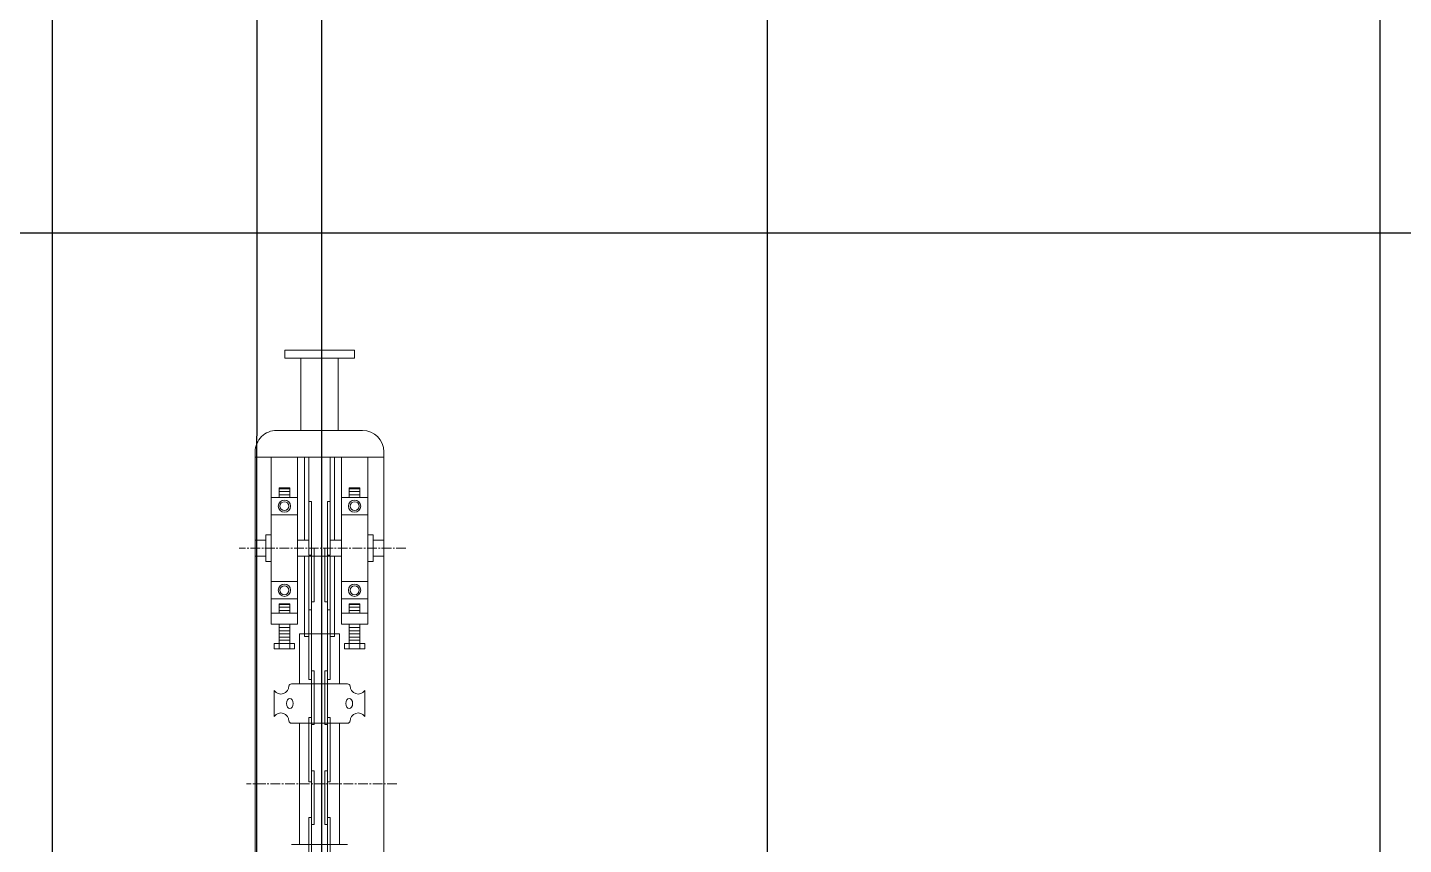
# Model space of a CAD drawing. Header units: millimetres. Extents: x -93009755325 to 1190721, y -74648 to 62868853516.
# Drawn here: x 229222 to 231918, y -24043 to -22442 of the extents above; entities that cross this region are included whole.
import ezdxf

# ---------------------------------------------------------------- set-up
doc = ezdxf.new("R2010")
doc.units = ezdxf.units.MM
doc.linetypes.add('CENTER2', pattern=[28.575, 19.05, -3.175, 3.175, -3.175])

# ---------------------------------------------------------------- blocks, each defined once
blk = doc.blocks.new('asfadfadf')
at = {"color": 1, "linetype": 'CENTER2', "lineweight": 13}
for p, q in [((-286734.9, -31389.5), (-286734.9, -31716.2)), ((-286734.9, -31389.5), (-286734.9, -31716.2)), ((-286734.9, -31389.5), (-286734.9, -31716.2)), ((-286734.9, -31389.5), (-286734.9, -31716.2)), ((-286273.2, -31407.1), (-286273.2, -31701.9)), ((-286273.2, -31407.1), (-286273.2, -31701.9)), ((-286273.2, -31407.1), (-286273.2, -31701.9)), ((-286273.2, -31407.1), (-286273.2, -31701.9))]:
    blk.add_line(p, q, dxfattribs=at)
at = {"lineweight": 13}
for p, q in [((-285622.6, -31432.9), (-286923.8, -31432.9)), ((-285622.6, -31432.9), (-286923.8, -31432.9)), ((-285622.6, -31432.9), (-286923.8, -31432.9)), ((-285622.6, -31432.9), (-286923.8, -31432.9)), ((-286913.3, -31432.9), (-286913.3, -31684.8)), ((-286913.3, -31432.9), (-286913.3, -31684.8)), ((-286913.3, -31432.9), (-286913.3, -31684.8)), ((-286913.3, -31432.9), (-286913.3, -31684.8)), ((-286913.3, -31432.9), (-286913.3, -31684.8)), ((-286913.3, -31432.9), (-286913.3, -31684.8)), ((-286913.3, -31432.9), (-286913.3, -31684.8)), ((-286913.3, -31432.9), (-286913.3, -31684.8)), ((-286750.6, -31432.9), (-286750.6, -31453.9)), ((-286750.6, -31432.9), (-286719.2, -31432.9)), ((-286750.6, -31432.9), (-286750.6, -31453.9)), ((-286750.6, -31432.9), (-286719.2, -31432.9)), ((-286750.6, -31432.9), (-286750.6, -31453.9)), ((-286750.6, -31432.9), (-286719.2, -31432.9)), ((-286750.6, -31432.9), (-286750.6, -31453.9)), ((-286750.6, -31432.9), (-286719.2, -31432.9)), ((-286719.2, -31432.9), (-286719.2, -31453.9)), ((-286719.2, -31432.9), (-286719.2, -31453.9)), ((-286719.2, -31432.9), (-286719.2, -31453.9)), ((-286719.2, -31432.9), (-286719.2, -31453.9)), ((-286965.7, -31474.9), (-286965.7, -31642.8)), ((-286965.7, -31474.9), (-286965.7, -31642.8)), ((-286965.7, -31474.9), (-286965.7, -31642.8)), ((-286965.7, -31474.9), (-286965.7, -31642.8)), ((-286913.3, -31464.4), (-286585.9, -31464.4)), ((-286913.3, -31464.4), (-286585.9, -31464.4)), ((-286913.3, -31464.4), (-286585.9, -31464.4)), ((-286913.3, -31464.4), (-286585.9, -31464.4)), ((-286834.2, -31479.6), (-286853, -31479.6)), ((-286853, -31500.6), (-286853, -31479.6)), ((-286834.2, -31479.6), (-286853, -31479.6)), ((-286853, -31500.6), (-286853, -31479.6)), ((-286834.2, -31479.6), (-286853, -31479.6)), ((-286853, -31500.6), (-286853, -31479.6)), ((-286834.2, -31479.6), (-286853, -31479.6)), ((-286853, -31500.6), (-286853, -31479.6)), ((-286851.5, -31500.6), (-286851.5, -31479.6)), ((-286851.5, -31500.6), (-286851.5, -31479.6)), ((-286851.5, -31500.6), (-286851.5, -31479.6)), ((-286851.5, -31500.6), (-286851.5, -31479.6)), ((-286846, -31500.6), (-286846, -31479.6)), ((-286846, -31500.6), (-286846, -31479.6)), ((-286846, -31500.6), (-286846, -31479.6)), ((-286846, -31500.6), (-286846, -31479.6)), ((-286839.4, -31500.6), (-286839.4, -31479.6)), ((-286839.4, -31500.6), (-286839.4, -31479.6)), ((-286839.4, -31500.6), (-286839.4, -31479.6)), ((-286839.4, -31500.6), (-286839.4, -31479.6)), ((-286834.2, -31515.8), (-286834.2, -31464.4)), ((-286834.2, -31515.8), (-286834.2, -31464.4)), ((-286834.2, -31515.8), (-286834.2, -31464.4)), ((-286834.2, -31515.8), (-286834.2, -31464.4)), ((-286800.4, -31515.8), (-286800.4, -31464.4)), ((-286800.4, -31515.8), (-286800.4, -31464.4)), ((-286800.4, -31515.8), (-286800.4, -31464.4)), ((-286800.4, -31515.8), (-286800.4, -31464.4)), ((-286761.1, -31453.9), (-286761.1, -31464.4)), ((-286761.1, -31453.9), (-286708.7, -31453.9)), ((-286761.1, -31453.9), (-286761.1, -31464.4)), ((-286761.1, -31453.9), (-286708.7, -31453.9)), ((-286761.1, -31453.9), (-286761.1, -31464.4)), ((-286761.1, -31453.9), (-286708.7, -31453.9)), ((-286761.1, -31453.9), (-286761.1, -31464.4)), ((-286761.1, -31453.9), (-286708.7, -31453.9)), ((-286708.7, -31453.9), (-286708.7, -31464.4)), ((-286708.7, -31453.9), (-286708.7, -31464.4)), ((-286708.7, -31453.9), (-286708.7, -31464.4)), ((-286708.7, -31453.9), (-286708.7, -31464.4)), ((-286669.4, -31515.8), (-286669.4, -31464.4)), ((-286669.4, -31515.8), (-286669.4, -31464.4)), ((-286669.4, -31515.8), (-286669.4, -31464.4)), ((-286669.4, -31515.8), (-286669.4, -31464.4)), ((-286635.6, -31515.8), (-286635.6, -31464.4)), ((-286635.6, -31515.8), (-286635.6, -31464.4)), ((-286635.6, -31515.8), (-286635.6, -31464.4)), ((-286635.6, -31515.8), (-286635.6, -31464.4)), ((-286607.5, -31479.6), (-286626.2, -31479.6)), ((-286626.2, -31500.6), (-286626.2, -31479.6)), ((-286607.5, -31479.6), (-286626.2, -31479.6)), ((-286626.2, -31500.6), (-286626.2, -31479.6)), ((-286607.5, -31479.6), (-286626.2, -31479.6)), ((-286626.2, -31500.6), (-286626.2, -31479.6)), ((-286607.5, -31479.6), (-286626.2, -31479.6)), ((-286626.2, -31500.6), (-286626.2, -31479.6)), ((-286624.8, -31500.6), (-286624.8, -31479.6)), ((-286624.8, -31500.6), (-286624.8, -31479.6)), ((-286624.8, -31500.6), (-286624.8, -31479.6)), ((-286624.8, -31500.6), (-286624.8, -31479.6)), ((-286619.3, -31500.6), (-286619.3, -31479.6)), ((-286619.3, -31500.6), (-286619.3, -31479.6)), ((-286619.3, -31500.6), (-286619.3, -31479.6)), ((-286619.3, -31500.6), (-286619.3, -31479.6)), ((-286612.7, -31500.6), (-286612.7, -31479.6)), ((-286612.7, -31500.6), (-286612.7, -31479.6)), ((-286612.7, -31500.6), (-286612.7, -31479.6)), ((-286612.7, -31500.6), (-286612.7, -31479.6)), ((-286607.5, -31515.8), (-286607.5, -31464.4)), ((-286607.5, -31515.8), (-286607.5, -31464.4)), ((-286607.5, -31515.8), (-286607.5, -31464.4)), ((-286607.5, -31515.8), (-286607.5, -31464.4)), ((-286585.9, -31515.8), (-286585.9, -31464.4)), ((-286585.9, -31515.8), (-286585.9, -31464.4)), ((-286585.9, -31515.8), (-286585.9, -31464.4)), ((-286585.9, -31515.8), (-286585.9, -31464.4)), ((-286585.9, -31479.6), (-286548.1, -31479.6)), ((-286585.9, -31500.6), (-286585.9, -31479.6)), ((-286585.9, -31479.6), (-286548.1, -31479.6)), ((-286585.9, -31500.6), (-286585.9, -31479.6)), ((-286585.9, -31479.6), (-286548.1, -31479.6)), ((-286585.9, -31500.6), (-286585.9, -31479.6)), ((-286585.9, -31479.6), (-286548.1, -31479.6)), ((-286585.9, -31500.6), (-286585.9, -31479.6)), ((-286579.6, -31500.6), (-286579.6, -31479.6)), ((-286579.6, -31500.6), (-286579.6, -31479.6)), ((-286579.6, -31500.6), (-286579.6, -31479.6)), ((-286579.6, -31500.6), (-286579.6, -31479.6)), ((-286573.3, -31500.6), (-286573.3, -31479.6)), ((-286573.3, -31500.6), (-286573.3, -31479.6)), ((-286573.3, -31500.6), (-286573.3, -31479.6)), ((-286573.3, -31500.6), (-286573.3, -31479.6)), ((-286567, -31500.6), (-286567, -31479.6)), ((-286567, -31500.6), (-286567, -31479.6)), ((-286567, -31500.6), (-286567, -31479.6)), ((-286567, -31500.6), (-286567, -31479.6)), ((-286560.7, -31500.6), (-286560.7, -31479.6)), ((-286560.7, -31500.6), (-286560.7, -31479.6)), ((-286560.7, -31500.6), (-286560.7, -31479.6)), ((-286560.7, -31500.6), (-286560.7, -31479.6)), ((-286554.4, -31500.6), (-286554.4, -31479.6)), ((-286554.4, -31500.6), (-286554.4, -31479.6)), ((-286554.4, -31500.6), (-286554.4, -31479.6)), ((-286554.4, -31500.6), (-286554.4, -31479.6)), ((-286548.1, -31470.2), (-286537.6, -31470.2)), ((-286548.1, -31500.6), (-286548.1, -31470.2)), ((-286548.1, -31470.2), (-286537.6, -31470.2)), ((-286548.1, -31500.6), (-286548.1, -31470.2)), ((-286548.1, -31470.2), (-286537.6, -31470.2)), ((-286548.1, -31500.6), (-286548.1, -31470.2)), ((-286548.1, -31470.2), (-286537.6, -31470.2)), ((-286548.1, -31500.6), (-286548.1, -31470.2)), ((-286548.1, -31479.6), (-286537.6, -31479.6)), ((-286548.1, -31479.6), (-286548.1, -31510.1)), ((-286548.1, -31479.6), (-286537.6, -31479.6)), ((-286548.1, -31479.6), (-286548.1, -31510.1)), ((-286548.1, -31479.6), (-286537.6, -31479.6)), ((-286548.1, -31479.6), (-286548.1, -31510.1)), ((-286548.1, -31479.6), (-286537.6, -31479.6)), ((-286548.1, -31479.6), (-286548.1, -31510.1)), ((-286537.6, -31500.6), (-286537.6, -31470.2)), ((-286537.6, -31500.6), (-286537.6, -31470.2)), ((-286537.6, -31500.6), (-286537.6, -31470.2)), ((-286537.6, -31500.6), (-286537.6, -31470.2)), ((-286537.6, -31479.6), (-286537.6, -31510.1)), ((-286537.6, -31479.6), (-286537.6, -31510.1)), ((-286537.6, -31479.6), (-286537.6, -31510.1)), ((-286537.6, -31479.6), (-286537.6, -31510.1)), ((-286455.9, -31470.2), (-286405.3, -31470.2)), ((-286455.9, -31470.2), (-286405.3, -31470.2)), ((-286455.9, -31470.2), (-286405.3, -31470.2)), ((-286455.9, -31470.2), (-286405.3, -31470.2)), ((-287123.1, -31490.6), (-287123.1, -31627.1)), ((-287123.1, -31490.6), (-287107.4, -31490.6)), ((-287123.1, -31490.6), (-287123.1, -31627.1)), ((-287123.1, -31490.6), (-287107.4, -31490.6)), ((-287123.1, -31490.6), (-287123.1, -31627.1)), ((-287123.1, -31490.6), (-287107.4, -31490.6)), ((-287123.1, -31490.6), (-287123.1, -31627.1)), ((-287123.1, -31490.6), (-287107.4, -31490.6)), ((-287107.4, -31490.6), (-287107.4, -31627.1)), ((-287107.4, -31490.6), (-287107.4, -31627.1)), ((-287107.4, -31490.6), (-287107.4, -31627.1)), ((-287107.4, -31490.6), (-287107.4, -31627.1)), ((-286834.2, -31500.6), (-286853, -31500.6)), ((-286834.2, -31500.6), (-286853, -31500.6)), ((-286834.2, -31500.6), (-286853, -31500.6)), ((-286834.2, -31500.6), (-286853, -31500.6)), ((-286607.5, -31500.6), (-286626.2, -31500.6)), ((-286607.5, -31500.6), (-286626.2, -31500.6)), ((-286607.5, -31500.6), (-286626.2, -31500.6)), ((-286607.5, -31500.6), (-286626.2, -31500.6)), ((-286585.9, -31500.6), (-286548.1, -31500.6)), ((-286585.9, -31500.6), (-286548.1, -31500.6)), ((-286585.9, -31500.6), (-286548.1, -31500.6)), ((-286585.9, -31500.6), (-286548.1, -31500.6)), ((-286548.1, -31500.6), (-286537.6, -31500.6)), ((-286548.1, -31500.6), (-286537.6, -31500.6)), ((-286548.1, -31500.6), (-286537.6, -31500.6)), ((-286548.1, -31500.6), (-286537.6, -31500.6)), ((-286469.1, -31504), (-286469.1, -31519.5)), ((-286469.1, -31504), (-286469.1, -31519.5)), ((-286469.1, -31504), (-286469.1, -31519.5)), ((-286469.1, -31504), (-286469.1, -31519.5)), ((-286392.1, -31504), (-286392.1, -31519.5)), ((-286392.1, -31504), (-286392.1, -31519.5)), ((-286392.1, -31504), (-286392.1, -31519.5)), ((-286392.1, -31504), (-286392.1, -31519.5)), ((-286154.3, -31504), (-286154.3, -31519.5)), ((-286154.3, -31504), (-286154.3, -31519.5)), ((-286154.3, -31504), (-286154.3, -31519.5)), ((-286154.3, -31504), (-286154.3, -31519.5)), ((-287107.4, -31522.1), (-286965.7, -31522.1)), ((-287107.4, -31522.1), (-286965.7, -31522.1)), ((-287107.4, -31522.1), (-286965.7, -31522.1)), ((-287107.4, -31522.1), (-286965.7, -31522.1)), ((-286913.3, -31515.8), (-286585.9, -31515.8)), ((-286913.3, -31515.8), (-286585.9, -31515.8)), ((-286913.3, -31515.8), (-286585.9, -31515.8)), ((-286913.3, -31515.8), (-286585.9, -31515.8)), ((-286750.6, -31529.5), (-286913.3, -31529.5)), ((-286913.3, -31529.5), (-286913.3, -31537.9)), ((-286913.3, -31529.5), (-286913.3, -31537.9)), ((-286750.6, -31529.5), (-286913.3, -31529.5)), ((-286913.3, -31529.5), (-286913.3, -31537.9)), ((-286913.3, -31529.5), (-286913.3, -31537.9)), ((-286750.6, -31529.5), (-286913.3, -31529.5)), ((-286913.3, -31529.5), (-286913.3, -31537.9)), ((-286913.3, -31529.5), (-286913.3, -31537.9)), ((-286750.6, -31529.5), (-286913.3, -31529.5)), ((-286913.3, -31529.5), (-286913.3, -31537.9)), ((-286913.3, -31529.5), (-286913.3, -31537.9)), ((-286750.6, -31515.8), (-286750.6, -31537.9)), ((-286750.6, -31515.8), (-286750.6, -31537.9)), ((-286750.6, -31515.8), (-286750.6, -31537.9)), ((-286750.6, -31515.8), (-286750.6, -31537.9)), ((-286719.2, -31515.8), (-286719.2, -31601.9)), ((-286719.2, -31515.8), (-286719.2, -31601.9)), ((-286719.2, -31515.8), (-286719.2, -31601.9)), ((-286719.2, -31515.8), (-286719.2, -31601.9)), ((-286719.2, -31529.5), (-286719.2, -31537.9)), ((-286561.7, -31529.5), (-286719.2, -31529.5)), ((-286719.2, -31529.5), (-286719.2, -31537.9)), ((-286561.7, -31529.5), (-286719.2, -31529.5)), ((-286719.2, -31529.5), (-286719.2, -31537.9)), ((-286561.7, -31529.5), (-286719.2, -31529.5)), ((-286719.2, -31529.5), (-286719.2, -31537.9)), ((-286561.7, -31529.5), (-286719.2, -31529.5)), ((-286567, -31519.5), (-286469.1, -31519.5)), ((-286567, -31519.5), (-286567, -31598.2)), ((-286567, -31519.5), (-286469.1, -31519.5)), ((-286567, -31519.5), (-286567, -31598.2)), ((-286567, -31519.5), (-286469.1, -31519.5)), ((-286567, -31519.5), (-286567, -31598.2)), ((-286567, -31519.5), (-286469.1, -31519.5)), ((-286567, -31519.5), (-286567, -31598.2)), ((-286561.7, -31537.9), (-286561.7, -31529.5)), ((-286561.7, -31537.9), (-286561.7, -31529.5)), ((-286561.7, -31537.9), (-286561.7, -31529.5)), ((-286561.7, -31537.9), (-286561.7, -31529.5)), ((-286548.1, -31510.1), (-286537.6, -31510.1)), ((-286548.1, -31510.1), (-286537.6, -31510.1)), ((-286548.1, -31510.1), (-286537.6, -31510.1)), ((-286548.1, -31510.1), (-286537.6, -31510.1)), ((-286469.1, -31519.5), (-286469.1, -31601.1)), ((-286469.1, -31519.5), (-286469.1, -31601.1)), ((-286469.1, -31519.5), (-286469.1, -31601.1)), ((-286469.1, -31519.5), (-286469.1, -31601.1)), ((-286392.1, -31519.5), (-286392.1, -31598.2)), ((-286154.3, -31519.5), (-286392.1, -31519.5)), ((-286392.1, -31519.5), (-286392.1, -31598.2)), ((-286154.3, -31519.5), (-286392.1, -31519.5)), ((-286392.1, -31519.5), (-286392.1, -31598.2)), ((-286154.3, -31519.5), (-286392.1, -31519.5)), ((-286392.1, -31519.5), (-286392.1, -31598.2)), ((-286154.3, -31519.5), (-286392.1, -31519.5)), ((-286154.3, -31519.5), (-286154.3, -31598.2)), ((-286154.3, -31519.5), (-286154.3, -31598.2)), ((-286154.3, -31519.5), (-286154.3, -31598.2)), ((-286154.3, -31519.5), (-286154.3, -31598.2)), ((-286913.3, -31537.9), (-286734.9, -31537.9)), ((-286913.3, -31537.9), (-286734.9, -31537.9)), ((-286913.3, -31537.9), (-286734.9, -31537.9)), ((-286913.3, -31537.9), (-286734.9, -31537.9)), ((-286721.4, -31537.9), (-286826.3, -31537.9)), ((-286826.3, -31537.9), (-286826.3, -31543.1)), ((-286721.4, -31537.9), (-286826.3, -31537.9)), ((-286826.3, -31537.9), (-286826.3, -31543.1)), ((-286721.4, -31537.9), (-286826.3, -31537.9)), ((-286826.3, -31537.9), (-286826.3, -31543.1)), ((-286721.4, -31537.9), (-286826.3, -31537.9)), ((-286826.3, -31537.9), (-286826.3, -31543.1)), ((-286826.3, -31543.1), (-286721.4, -31543.1)), ((-286826.3, -31543.1), (-286721.4, -31543.1)), ((-286826.3, -31543.1), (-286721.4, -31543.1)), ((-286826.3, -31543.1), (-286721.4, -31543.1)), ((-286630, -31543.1), (-286734.9, -31543.1)), ((-286734.9, -31543.1), (-286734.9, -31548.4)), ((-286630, -31543.1), (-286734.9, -31543.1)), ((-286734.9, -31543.1), (-286734.9, -31548.4)), ((-286630, -31543.1), (-286734.9, -31543.1)), ((-286734.9, -31543.1), (-286734.9, -31548.4)), ((-286630, -31543.1), (-286734.9, -31543.1)), ((-286734.9, -31543.1), (-286734.9, -31548.4)), ((-286734.9, -31548.4), (-286630, -31548.4)), ((-286734.9, -31548.4), (-286630, -31548.4)), ((-286734.9, -31548.4), (-286630, -31548.4)), ((-286734.9, -31548.4), (-286630, -31548.4)), ((-286721.4, -31543.1), (-286721.4, -31537.9)), ((-286721.4, -31543.1), (-286721.4, -31537.9)), ((-286721.4, -31543.1), (-286721.4, -31537.9)), ((-286721.4, -31543.1), (-286721.4, -31537.9)), ((-286719.2, -31537.9), (-286561.7, -31537.9)), ((-286614.2, -31537.9), (-286719.2, -31537.9)), ((-286719.2, -31537.9), (-286719.2, -31543.1)), ((-286719.2, -31537.9), (-286561.7, -31537.9)), ((-286614.2, -31537.9), (-286719.2, -31537.9)), ((-286719.2, -31537.9), (-286719.2, -31543.1)), ((-286719.2, -31537.9), (-286561.7, -31537.9)), ((-286614.2, -31537.9), (-286719.2, -31537.9)), ((-286719.2, -31537.9), (-286719.2, -31543.1)), ((-286719.2, -31537.9), (-286561.7, -31537.9)), ((-286614.2, -31537.9), (-286719.2, -31537.9)), ((-286719.2, -31537.9), (-286719.2, -31543.1)), ((-286719.2, -31543.1), (-286614.2, -31543.1)), ((-286719.2, -31543.1), (-286614.2, -31543.1)), ((-286719.2, -31543.1), (-286614.2, -31543.1)), ((-286719.2, -31543.1), (-286614.2, -31543.1)), ((-286630, -31548.4), (-286630, -31543.1)), ((-286630, -31548.4), (-286630, -31543.1)), ((-286630, -31548.4), (-286630, -31543.1)), ((-286630, -31548.4), (-286630, -31543.1)), ((-286614.2, -31543.1), (-286614.2, -31537.9)), ((-286477.8, -31537.9), (-286614.2, -31537.9)), ((-286614.2, -31537.9), (-286614.2, -31543.1)), ((-286614.2, -31543.1), (-286614.2, -31537.9)), ((-286477.8, -31537.9), (-286614.2, -31537.9)), ((-286614.2, -31537.9), (-286614.2, -31543.1)), ((-286614.2, -31543.1), (-286614.2, -31537.9)), ((-286477.8, -31537.9), (-286614.2, -31537.9)), ((-286614.2, -31537.9), (-286614.2, -31543.1)), ((-286614.2, -31543.1), (-286614.2, -31537.9)), ((-286477.8, -31537.9), (-286614.2, -31537.9)), ((-286614.2, -31537.9), (-286614.2, -31543.1)), ((-286614.2, -31543.1), (-286477.8, -31543.1)), ((-286614.2, -31543.1), (-286477.8, -31543.1)), ((-286614.2, -31543.1), (-286477.8, -31543.1)), ((-286614.2, -31543.1), (-286477.8, -31543.1)), ((-286494.5, -31548.4), (-286494.5, -31543.1)), ((-286494.5, -31543.1), (-286389.5, -31543.1)), ((-286494.5, -31548.4), (-286494.5, -31543.1)), ((-286494.5, -31543.1), (-286389.5, -31543.1)), ((-286494.5, -31548.4), (-286494.5, -31543.1)), ((-286494.5, -31543.1), (-286389.5, -31543.1)), ((-286494.5, -31548.4), (-286494.5, -31543.1)), ((-286494.5, -31543.1), (-286389.5, -31543.1)), ((-286389.5, -31548.4), (-286494.5, -31548.4)), ((-286389.5, -31548.4), (-286494.5, -31548.4)), ((-286389.5, -31548.4), (-286494.5, -31548.4)), ((-286389.5, -31548.4), (-286494.5, -31548.4)), ((-286477.8, -31543.1), (-286477.8, -31537.9)), ((-286477.8, -31543.1), (-286477.8, -31537.9)), ((-286477.8, -31543.1), (-286477.8, -31537.9)), ((-286477.8, -31543.1), (-286477.8, -31537.9)), ((-286403.1, -31543.1), (-286403.1, -31537.9)), ((-286403.1, -31537.9), (-286277.1, -31537.9)), ((-286403.1, -31543.1), (-286403.1, -31537.9)), ((-286403.1, -31537.9), (-286277.1, -31537.9)), ((-286403.1, -31543.1), (-286403.1, -31537.9)), ((-286403.1, -31537.9), (-286277.1, -31537.9)), ((-286403.1, -31543.1), (-286403.1, -31537.9)), ((-286403.1, -31537.9), (-286277.1, -31537.9)), ((-286277.1, -31543.1), (-286403.1, -31543.1)), ((-286277.1, -31543.1), (-286403.1, -31543.1)), ((-286277.1, -31543.1), (-286403.1, -31543.1)), ((-286277.1, -31543.1), (-286403.1, -31543.1)), ((-286389.5, -31543.1), (-286389.5, -31548.4)), ((-286389.5, -31543.1), (-286389.5, -31548.4)), ((-286389.5, -31543.1), (-286389.5, -31548.4)), ((-286389.5, -31543.1), (-286389.5, -31548.4)), ((-286298.4, -31548.4), (-286298.4, -31543.1)), ((-286298.4, -31543.1), (-286193.4, -31543.1)), ((-286298.4, -31548.4), (-286298.4, -31543.1)), ((-286298.4, -31543.1), (-286193.4, -31543.1)), ((-286298.4, -31548.4), (-286298.4, -31543.1)), ((-286298.4, -31543.1), (-286193.4, -31543.1)), ((-286298.4, -31548.4), (-286298.4, -31543.1)), ((-286298.4, -31543.1), (-286193.4, -31543.1)), ((-286193.4, -31548.4), (-286298.4, -31548.4)), ((-286193.4, -31548.4), (-286298.4, -31548.4)), ((-286193.4, -31548.4), (-286298.4, -31548.4)), ((-286193.4, -31548.4), (-286298.4, -31548.4)), ((-286277.1, -31537.9), (-286277.1, -31543.1)), ((-286277.1, -31537.9), (-286277.1, -31543.1)), ((-286277.1, -31537.9), (-286277.1, -31543.1)), ((-286277.1, -31537.9), (-286277.1, -31543.1)), ((-286207, -31543.1), (-286207, -31537.9)), ((-286207, -31537.9), (-286102, -31537.9)), ((-286207, -31543.1), (-286207, -31537.9)), ((-286207, -31537.9), (-286102, -31537.9)), ((-286207, -31543.1), (-286207, -31537.9)), ((-286207, -31537.9), (-286102, -31537.9)), ((-286207, -31543.1), (-286207, -31537.9)), ((-286207, -31537.9), (-286102, -31537.9)), ((-286102, -31543.1), (-286207, -31543.1)), ((-286102, -31543.1), (-286207, -31543.1)), ((-286102, -31543.1), (-286207, -31543.1)), ((-286102, -31543.1), (-286207, -31543.1)), ((-286193.4, -31543.1), (-286193.4, -31548.4)), ((-286193.4, -31543.1), (-286193.4, -31548.4)), ((-286193.4, -31543.1), (-286193.4, -31548.4)), ((-286193.4, -31543.1), (-286193.4, -31548.4)), ((-286913.3, -31579.8), (-286734.9, -31579.8)), ((-286913.3, -31588.2), (-286913.3, -31579.8)), ((-286913.3, -31588.2), (-286913.3, -31579.8)), ((-286913.3, -31579.8), (-286734.9, -31579.8)), ((-286913.3, -31588.2), (-286913.3, -31579.8)), ((-286913.3, -31588.2), (-286913.3, -31579.8)), ((-286913.3, -31579.8), (-286734.9, -31579.8)), ((-286913.3, -31588.2), (-286913.3, -31579.8)), ((-286913.3, -31588.2), (-286913.3, -31579.8)), ((-286913.3, -31579.8), (-286734.9, -31579.8)), ((-286913.3, -31588.2), (-286913.3, -31579.8)), ((-286913.3, -31588.2), (-286913.3, -31579.8)), ((-286826.3, -31579.8), (-286826.3, -31574.6)), ((-286826.3, -31574.6), (-286721.4, -31574.6)), ((-286826.3, -31579.8), (-286826.3, -31574.6)), ((-286826.3, -31574.6), (-286721.4, -31574.6)), ((-286826.3, -31579.8), (-286826.3, -31574.6)), ((-286826.3, -31574.6), (-286721.4, -31574.6)), ((-286826.3, -31579.8), (-286826.3, -31574.6)), ((-286826.3, -31574.6), (-286721.4, -31574.6)), ((-286721.4, -31579.8), (-286826.3, -31579.8)), ((-286721.4, -31579.8), (-286826.3, -31579.8)), ((-286721.4, -31579.8), (-286826.3, -31579.8)), ((-286721.4, -31579.8), (-286826.3, -31579.8)), ((-286750.6, -31579.8), (-286750.6, -31601.9)), ((-286750.6, -31579.8), (-286750.6, -31601.9)), ((-286750.6, -31579.8), (-286750.6, -31601.9)), ((-286750.6, -31579.8), (-286750.6, -31601.9)), ((-286734.9, -31574.6), (-286734.9, -31569.3)), ((-286734.9, -31569.3), (-286630, -31569.3)), ((-286734.9, -31574.6), (-286734.9, -31569.3)), ((-286734.9, -31569.3), (-286630, -31569.3)), ((-286734.9, -31574.6), (-286734.9, -31569.3)), ((-286734.9, -31569.3), (-286630, -31569.3)), ((-286734.9, -31574.6), (-286734.9, -31569.3)), ((-286734.9, -31569.3), (-286630, -31569.3)), ((-286630, -31574.6), (-286734.9, -31574.6)), ((-286630, -31574.6), (-286734.9, -31574.6)), ((-286630, -31574.6), (-286734.9, -31574.6)), ((-286630, -31574.6), (-286734.9, -31574.6)), ((-286721.4, -31574.6), (-286721.4, -31579.8)), ((-286721.4, -31574.6), (-286721.4, -31579.8)), ((-286721.4, -31574.6), (-286721.4, -31579.8)), ((-286721.4, -31574.6), (-286721.4, -31579.8)), ((-286719.2, -31579.8), (-286719.2, -31574.6)), ((-286719.2, -31574.6), (-286614.2, -31574.6)), ((-286719.2, -31579.8), (-286719.2, -31574.6)), ((-286719.2, -31574.6), (-286614.2, -31574.6)), ((-286719.2, -31579.8), (-286719.2, -31574.6)), ((-286719.2, -31574.6), (-286614.2, -31574.6)), ((-286719.2, -31579.8), (-286719.2, -31574.6)), ((-286719.2, -31574.6), (-286614.2, -31574.6)), ((-286614.2, -31579.8), (-286719.2, -31579.8)), ((-286719.2, -31588.2), (-286719.2, -31579.8)), ((-286719.2, -31579.8), (-286561.7, -31579.8)), ((-286614.2, -31579.8), (-286719.2, -31579.8)), ((-286719.2, -31588.2), (-286719.2, -31579.8)), ((-286719.2, -31579.8), (-286561.7, -31579.8)), ((-286614.2, -31579.8), (-286719.2, -31579.8)), ((-286719.2, -31588.2), (-286719.2, -31579.8)), ((-286719.2, -31579.8), (-286561.7, -31579.8)), ((-286614.2, -31579.8), (-286719.2, -31579.8)), ((-286719.2, -31588.2), (-286719.2, -31579.8)), ((-286719.2, -31579.8), (-286561.7, -31579.8)), ((-286630, -31569.3), (-286630, -31574.6)), ((-286630, -31569.3), (-286630, -31574.6)), ((-286630, -31569.3), (-286630, -31574.6)), ((-286630, -31569.3), (-286630, -31574.6)), ((-286614.2, -31574.6), (-286614.2, -31579.8)), ((-286614.2, -31579.8), (-286614.2, -31574.6)), ((-286614.2, -31574.6), (-286477.8, -31574.6)), ((-286614.2, -31574.6), (-286614.2, -31579.8)), ((-286614.2, -31579.8), (-286614.2, -31574.6)), ((-286614.2, -31574.6), (-286477.8, -31574.6)), ((-286614.2, -31574.6), (-286614.2, -31579.8)), ((-286614.2, -31579.8), (-286614.2, -31574.6)), ((-286614.2, -31574.6), (-286477.8, -31574.6)), ((-286614.2, -31574.6), (-286614.2, -31579.8)), ((-286614.2, -31579.8), (-286614.2, -31574.6)), ((-286614.2, -31574.6), (-286477.8, -31574.6)), ((-286477.8, -31579.8), (-286614.2, -31579.8)), ((-286477.8, -31579.8), (-286614.2, -31579.8)), ((-286477.8, -31579.8), (-286614.2, -31579.8)), ((-286477.8, -31579.8), (-286614.2, -31579.8)), ((-286561.7, -31579.8), (-286561.7, -31588.2)), ((-286561.7, -31579.8), (-286561.7, -31588.2)), ((-286561.7, -31579.8), (-286561.7, -31588.2)), ((-286561.7, -31579.8), (-286561.7, -31588.2)), ((-286494.5, -31569.3), (-286494.5, -31574.6)), ((-286389.5, -31569.3), (-286494.5, -31569.3)), ((-286494.5, -31569.3), (-286494.5, -31574.6)), ((-286389.5, -31569.3), (-286494.5, -31569.3)), ((-286494.5, -31569.3), (-286494.5, -31574.6)), ((-286389.5, -31569.3), (-286494.5, -31569.3)), ((-286494.5, -31569.3), (-286494.5, -31574.6)), ((-286389.5, -31569.3), (-286494.5, -31569.3)), ((-286494.5, -31574.6), (-286389.5, -31574.6)), ((-286494.5, -31574.6), (-286389.5, -31574.6)), ((-286494.5, -31574.6), (-286389.5, -31574.6)), ((-286494.5, -31574.6), (-286389.5, -31574.6)), ((-286477.8, -31574.6), (-286477.8, -31579.8)), ((-286477.8, -31574.6), (-286477.8, -31579.8)), ((-286477.8, -31574.6), (-286477.8, -31579.8)), ((-286477.8, -31574.6), (-286477.8, -31579.8)), ((-286403.1, -31574.6), (-286403.1, -31579.8)), ((-286277.1, -31574.6), (-286403.1, -31574.6)), ((-286403.1, -31574.6), (-286403.1, -31579.8)), ((-286277.1, -31574.6), (-286403.1, -31574.6)), ((-286403.1, -31574.6), (-286403.1, -31579.8)), ((-286277.1, -31574.6), (-286403.1, -31574.6)), ((-286403.1, -31574.6), (-286403.1, -31579.8)), ((-286277.1, -31574.6), (-286403.1, -31574.6)), ((-286403.1, -31579.8), (-286277.1, -31579.8)), ((-286403.1, -31579.8), (-286277.1, -31579.8)), ((-286403.1, -31579.8), (-286277.1, -31579.8)), ((-286403.1, -31579.8), (-286277.1, -31579.8)), ((-286389.5, -31574.6), (-286389.5, -31569.3)), ((-286389.5, -31574.6), (-286389.5, -31569.3)), ((-286389.5, -31574.6), (-286389.5, -31569.3)), ((-286389.5, -31574.6), (-286389.5, -31569.3)), ((-286298.4, -31569.3), (-286298.4, -31574.6)), ((-286193.4, -31569.3), (-286298.4, -31569.3)), ((-286298.4, -31569.3), (-286298.4, -31574.6)), ((-286193.4, -31569.3), (-286298.4, -31569.3)), ((-286298.4, -31569.3), (-286298.4, -31574.6)), ((-286193.4, -31569.3), (-286298.4, -31569.3)), ((-286298.4, -31569.3), (-286298.4, -31574.6)), ((-286193.4, -31569.3), (-286298.4, -31569.3)), ((-286298.4, -31574.6), (-286193.4, -31574.6)), ((-286298.4, -31574.6), (-286193.4, -31574.6)), ((-286298.4, -31574.6), (-286193.4, -31574.6)), ((-286298.4, -31574.6), (-286193.4, -31574.6)), ((-286277.1, -31579.8), (-286277.1, -31574.6)), ((-286277.1, -31579.8), (-286277.1, -31574.6)), ((-286277.1, -31579.8), (-286277.1, -31574.6)), ((-286277.1, -31579.8), (-286277.1, -31574.6)), ((-286207, -31574.6), (-286207, -31579.8)), ((-286102, -31574.6), (-286207, -31574.6)), ((-286207, -31574.6), (-286207, -31579.8)), ((-286102, -31574.6), (-286207, -31574.6)), ((-286207, -31574.6), (-286207, -31579.8)), ((-286102, -31574.6), (-286207, -31574.6)), ((-286207, -31574.6), (-286207, -31579.8)), ((-286102, -31574.6), (-286207, -31574.6)), ((-286207, -31579.8), (-286102, -31579.8)), ((-286207, -31579.8), (-286102, -31579.8)), ((-286207, -31579.8), (-286102, -31579.8)), ((-286207, -31579.8), (-286102, -31579.8)), ((-286193.4, -31574.6), (-286193.4, -31569.3)), ((-286193.4, -31574.6), (-286193.4, -31569.3)), ((-286193.4, -31574.6), (-286193.4, -31569.3)), ((-286193.4, -31574.6), (-286193.4, -31569.3)), ((-287107.4, -31595.6), (-286965.7, -31595.6)), ((-287107.4, -31595.6), (-286965.7, -31595.6)), ((-287107.4, -31595.6), (-286965.7, -31595.6)), ((-287107.4, -31595.6), (-286965.7, -31595.6)), ((-286750.6, -31588.2), (-286913.3, -31588.2)), ((-286750.6, -31588.2), (-286913.3, -31588.2)), ((-286750.6, -31588.2), (-286913.3, -31588.2)), ((-286750.6, -31588.2), (-286913.3, -31588.2)), ((-286913.3, -31601.9), (-286607.5, -31601.9)), ((-286913.3, -31601.9), (-286585.9, -31601.9)), ((-286913.3, -31601.9), (-286607.5, -31601.9)), ((-286913.3, -31601.9), (-286585.9, -31601.9)), ((-286913.3, -31601.9), (-286607.5, -31601.9)), ((-286913.3, -31601.9), (-286585.9, -31601.9)), ((-286913.3, -31601.9), (-286607.5, -31601.9)), ((-286913.3, -31601.9), (-286585.9, -31601.9)), ((-286834.2, -31601.9), (-286834.2, -31653.3)), ((-286834.2, -31601.9), (-286834.2, -31653.3)), ((-286834.2, -31601.9), (-286834.2, -31653.3)), ((-286834.2, -31601.9), (-286834.2, -31653.3)), ((-286800.4, -31601.9), (-286800.4, -31653.3)), ((-286800.4, -31601.9), (-286800.4, -31653.3)), ((-286800.4, -31601.9), (-286800.4, -31653.3)), ((-286800.4, -31601.9), (-286800.4, -31653.3)), ((-286561.7, -31588.2), (-286719.2, -31588.2)), ((-286561.7, -31588.2), (-286719.2, -31588.2)), ((-286561.7, -31588.2), (-286719.2, -31588.2)), ((-286561.7, -31588.2), (-286719.2, -31588.2)), ((-286669.4, -31601.9), (-286669.4, -31653.3)), ((-286669.4, -31601.9), (-286669.4, -31653.3)), ((-286669.4, -31601.9), (-286669.4, -31653.3)), ((-286669.4, -31601.9), (-286669.4, -31653.3)), ((-286635.6, -31601.9), (-286635.6, -31653.3)), ((-286635.6, -31601.9), (-286635.6, -31653.3)), ((-286635.6, -31601.9), (-286635.6, -31653.3)), ((-286635.6, -31601.9), (-286635.6, -31653.3)), ((-286607.5, -31601.9), (-286607.5, -31653.3)), ((-286607.5, -31601.9), (-286607.5, -31653.3)), ((-286607.5, -31601.9), (-286607.5, -31653.3)), ((-286607.5, -31601.9), (-286607.5, -31653.3)), ((-286585.9, -31601.9), (-286585.9, -31653.3)), ((-286585.9, -31601.9), (-286585.9, -31653.3)), ((-286585.9, -31601.9), (-286585.9, -31653.3)), ((-286585.9, -31601.9), (-286585.9, -31653.3)), ((-286567, -31598.2), (-286469.1, -31598.2)), ((-286567, -31598.2), (-286469.1, -31598.2)), ((-286567, -31598.2), (-286469.1, -31598.2)), ((-286567, -31598.2), (-286469.1, -31598.2)), ((-286548.1, -31607.6), (-286537.6, -31607.6)), ((-286548.1, -31638.1), (-286548.1, -31607.6)), ((-286548.1, -31607.6), (-286537.6, -31607.6)), ((-286548.1, -31638.1), (-286548.1, -31607.6)), ((-286548.1, -31607.6), (-286537.6, -31607.6)), ((-286548.1, -31638.1), (-286548.1, -31607.6)), ((-286548.1, -31607.6), (-286537.6, -31607.6)), ((-286548.1, -31638.1), (-286548.1, -31607.6)), ((-286537.6, -31638.1), (-286537.6, -31607.6)), ((-286537.6, -31638.1), (-286537.6, -31607.6)), ((-286537.6, -31638.1), (-286537.6, -31607.6)), ((-286537.6, -31638.1), (-286537.6, -31607.6)), ((-286469.1, -31613.7), (-286469.1, -31598.2)), ((-286469.1, -31613.7), (-286469.1, -31598.2)), ((-286469.1, -31613.7), (-286469.1, -31598.2)), ((-286469.1, -31613.7), (-286469.1, -31598.2)), ((-286392.1, -31613.7), (-286392.1, -31598.2)), ((-286154.3, -31598.2), (-286392.1, -31598.2)), ((-286392.1, -31613.7), (-286392.1, -31598.2)), ((-286154.3, -31598.2), (-286392.1, -31598.2)), ((-286392.1, -31613.7), (-286392.1, -31598.2)), ((-286154.3, -31598.2), (-286392.1, -31598.2)), ((-286392.1, -31613.7), (-286392.1, -31598.2)), ((-286154.3, -31598.2), (-286392.1, -31598.2)), ((-286154.3, -31613.7), (-286154.3, -31598.2)), ((-286154.3, -31613.7), (-286154.3, -31598.2)), ((-286154.3, -31613.7), (-286154.3, -31598.2)), ((-286154.3, -31613.7), (-286154.3, -31598.2)), ((-287123.1, -31627.1), (-287107.4, -31627.1)), ((-287123.1, -31627.1), (-287107.4, -31627.1)), ((-287123.1, -31627.1), (-287107.4, -31627.1)), ((-287123.1, -31627.1), (-287107.4, -31627.1)), ((-286834.2, -31617.1), (-286853, -31617.1)), ((-286853, -31617.1), (-286853, -31638.1)), ((-286834.2, -31617.1), (-286853, -31617.1)), ((-286853, -31617.1), (-286853, -31638.1)), ((-286834.2, -31617.1), (-286853, -31617.1)), ((-286853, -31617.1), (-286853, -31638.1)), ((-286834.2, -31617.1), (-286853, -31617.1)), ((-286853, -31617.1), (-286853, -31638.1)), ((-286834.2, -31638.1), (-286853, -31638.1)), ((-286834.2, -31638.1), (-286853, -31638.1)), ((-286834.2, -31638.1), (-286853, -31638.1)), ((-286834.2, -31638.1), (-286853, -31638.1)), ((-286851.5, -31617.1), (-286851.5, -31638.1)), ((-286851.5, -31617.1), (-286851.5, -31638.1)), ((-286851.5, -31617.1), (-286851.5, -31638.1)), ((-286851.5, -31617.1), (-286851.5, -31638.1)), ((-286846, -31617.1), (-286846, -31638.1)), ((-286846, -31617.1), (-286846, -31638.1)), ((-286846, -31617.1), (-286846, -31638.1)), ((-286846, -31617.1), (-286846, -31638.1)), ((-286839.4, -31617.1), (-286839.4, -31638.1)), ((-286839.4, -31617.1), (-286839.4, -31638.1)), ((-286839.4, -31617.1), (-286839.4, -31638.1)), ((-286839.4, -31617.1), (-286839.4, -31638.1)), ((-286626.2, -31617.1), (-286626.2, -31638.1)), ((-286607.5, -31617.1), (-286626.2, -31617.1)), ((-286626.2, -31617.1), (-286626.2, -31638.1)), ((-286607.5, -31617.1), (-286626.2, -31617.1)), ((-286626.2, -31617.1), (-286626.2, -31638.1)), ((-286607.5, -31617.1), (-286626.2, -31617.1)), ((-286626.2, -31617.1), (-286626.2, -31638.1)), ((-286607.5, -31617.1), (-286626.2, -31617.1)), ((-286607.5, -31638.1), (-286626.2, -31638.1)), ((-286607.5, -31638.1), (-286626.2, -31638.1)), ((-286607.5, -31638.1), (-286626.2, -31638.1)), ((-286607.5, -31638.1), (-286626.2, -31638.1)), ((-286624.8, -31617.1), (-286624.8, -31638.1)), ((-286624.8, -31617.1), (-286624.8, -31638.1)), ((-286624.8, -31617.1), (-286624.8, -31638.1)), ((-286624.8, -31617.1), (-286624.8, -31638.1)), ((-286619.3, -31617.1), (-286619.3, -31638.1)), ((-286619.3, -31617.1), (-286619.3, -31638.1)), ((-286619.3, -31617.1), (-286619.3, -31638.1)), ((-286619.3, -31617.1), (-286619.3, -31638.1)), ((-286612.7, -31617.1), (-286612.7, -31638.1)), ((-286612.7, -31617.1), (-286612.7, -31638.1)), ((-286612.7, -31617.1), (-286612.7, -31638.1)), ((-286612.7, -31617.1), (-286612.7, -31638.1)), ((-286585.9, -31617.1), (-286548.1, -31617.1)), ((-286585.9, -31617.1), (-286585.9, -31638.1)), ((-286585.9, -31617.1), (-286548.1, -31617.1)), ((-286585.9, -31617.1), (-286585.9, -31638.1)), ((-286585.9, -31617.1), (-286548.1, -31617.1)), ((-286585.9, -31617.1), (-286585.9, -31638.1)), ((-286585.9, -31617.1), (-286548.1, -31617.1)), ((-286585.9, -31617.1), (-286585.9, -31638.1)), ((-286585.9, -31638.1), (-286548.1, -31638.1)), ((-286585.9, -31638.1), (-286548.1, -31638.1)), ((-286585.9, -31638.1), (-286548.1, -31638.1)), ((-286585.9, -31638.1), (-286548.1, -31638.1)), ((-286579.6, -31617.1), (-286579.6, -31638.1)), ((-286579.6, -31617.1), (-286579.6, -31638.1)), ((-286579.6, -31617.1), (-286579.6, -31638.1)), ((-286579.6, -31617.1), (-286579.6, -31638.1)), ((-286573.3, -31617.1), (-286573.3, -31638.1)), ((-286573.3, -31617.1), (-286573.3, -31638.1)), ((-286573.3, -31617.1), (-286573.3, -31638.1)), ((-286573.3, -31617.1), (-286573.3, -31638.1)), ((-286567, -31617.1), (-286567, -31638.1)), ((-286567, -31617.1), (-286567, -31638.1)), ((-286567, -31617.1), (-286567, -31638.1)), ((-286567, -31617.1), (-286567, -31638.1)), ((-286560.7, -31617.1), (-286560.7, -31638.1)), ((-286560.7, -31617.1), (-286560.7, -31638.1)), ((-286560.7, -31617.1), (-286560.7, -31638.1)), ((-286560.7, -31617.1), (-286560.7, -31638.1)), ((-286554.4, -31617.1), (-286554.4, -31638.1)), ((-286554.4, -31617.1), (-286554.4, -31638.1)), ((-286554.4, -31617.1), (-286554.4, -31638.1)), ((-286554.4, -31617.1), (-286554.4, -31638.1)), ((-286548.1, -31617.1), (-286537.6, -31617.1)), ((-286548.1, -31617.1), (-286548.1, -31647.5)), ((-286548.1, -31617.1), (-286537.6, -31617.1)), ((-286548.1, -31617.1), (-286548.1, -31647.5)), ((-286548.1, -31617.1), (-286537.6, -31617.1)), ((-286548.1, -31617.1), (-286548.1, -31647.5)), ((-286548.1, -31617.1), (-286537.6, -31617.1)), ((-286548.1, -31617.1), (-286548.1, -31647.5)), ((-286548.1, -31638.1), (-286537.6, -31638.1)), ((-286548.1, -31638.1), (-286537.6, -31638.1)), ((-286548.1, -31638.1), (-286537.6, -31638.1)), ((-286548.1, -31638.1), (-286537.6, -31638.1)), ((-286537.6, -31617.1), (-286537.6, -31647.5)), ((-286537.6, -31617.1), (-286537.6, -31647.5)), ((-286537.6, -31617.1), (-286537.6, -31647.5)), ((-286537.6, -31617.1), (-286537.6, -31647.5)), ((-286913.3, -31653.3), (-286607.5, -31653.3)), ((-286913.3, -31653.3), (-286585.9, -31653.3)), ((-286913.3, -31653.3), (-286607.5, -31653.3)), ((-286913.3, -31653.3), (-286585.9, -31653.3)), ((-286913.3, -31653.3), (-286607.5, -31653.3)), ((-286913.3, -31653.3), (-286585.9, -31653.3)), ((-286913.3, -31653.3), (-286607.5, -31653.3)), ((-286913.3, -31653.3), (-286585.9, -31653.3)), ((-286761.1, -31663.8), (-286761.1, -31653.3)), ((-286761.1, -31663.8), (-286761.1, -31653.3)), ((-286761.1, -31663.8), (-286761.1, -31653.3)), ((-286761.1, -31663.8), (-286761.1, -31653.3)), ((-286761.1, -31663.8), (-286708.7, -31663.8)), ((-286761.1, -31663.8), (-286708.7, -31663.8)), ((-286761.1, -31663.8), (-286708.7, -31663.8)), ((-286761.1, -31663.8), (-286708.7, -31663.8)), ((-286750.6, -31684.8), (-286750.6, -31663.8)), ((-286750.6, -31684.8), (-286750.6, -31663.8)), ((-286750.6, -31684.8), (-286750.6, -31663.8)), ((-286750.6, -31684.8), (-286750.6, -31663.8)), ((-286719.2, -31684.8), (-286719.2, -31663.8)), ((-286719.2, -31684.8), (-286719.2, -31663.8)), ((-286719.2, -31684.8), (-286719.2, -31663.8)), ((-286719.2, -31684.8), (-286719.2, -31663.8)), ((-286708.7, -31663.8), (-286708.7, -31653.3)), ((-286708.7, -31663.8), (-286708.7, -31653.3)), ((-286708.7, -31663.8), (-286708.7, -31653.3)), ((-286708.7, -31663.8), (-286708.7, -31653.3)), ((-286548.1, -31647.5), (-286537.6, -31647.5)), ((-286548.1, -31647.5), (-286537.6, -31647.5)), ((-286548.1, -31647.5), (-286537.6, -31647.5)), ((-286548.1, -31647.5), (-286537.6, -31647.5)), ((-286455.9, -31647.5), (-286405.3, -31647.5)), ((-286455.9, -31647.5), (-286405.3, -31647.5)), ((-286455.9, -31647.5), (-286405.3, -31647.5)), ((-286455.9, -31647.5), (-286405.3, -31647.5)), ((-285622.6, -31684.8), (-286923.8, -31684.8)), ((-285622.6, -31684.8), (-286923.8, -31684.8)), ((-285622.6, -31684.8), (-286923.8, -31684.8)), ((-285622.6, -31684.8), (-286923.8, -31684.8)), ((-286750.6, -31684.8), (-286719.2, -31684.8)), ((-286750.6, -31684.8), (-286719.2, -31684.8)), ((-286750.6, -31684.8), (-286719.2, -31684.8)), ((-286750.6, -31684.8), (-286719.2, -31684.8))]:
    blk.add_line(p, q, dxfattribs=at)
for centre, major_axis, ratio, start_param, end_param in [((-286923.8, -31474.9), (-42, 0.3), 1, -1.563203, 0.007593), ((-286923.8, -31474.9), (-42, 0.3), 1, -1.563203, 0.007593), ((-286923.8, -31474.9), (-42, 0.3), 1, -1.563203, 0.007593), ((-286923.8, -31474.9), (-42, 0.3), 1, -1.563203, 0.007593), ((-286817.3, -31490.1), (8.43, 8.43), 1, 2.356194490192272, 8.63937979737186), ((-286817.3, -31490.1), (8.43, 8.43), 1, 2.356194490192272, 8.63937979737186), ((-286817.3, -31490.1), (8.43, 8.43), 1, 2.356194490192272, 8.63937979737186), ((-286817.3, -31490.1), (8.43, 8.43), 1, 2.356194490192272, 8.63937979737186), ((-286652.5, -31490.1), (8.43, 8.43), 1, 2.356194490192272, 8.63937979737186), ((-286652.5, -31490.1), (8.43, 8.43), 1, 2.356194490192272, 8.63937979737186), ((-286652.5, -31490.1), (8.43, 8.43), 1, 2.356194490192272, 8.63937979737186), ((-286652.5, -31490.1), (8.43, 8.43), 1, 2.356194490192272, 8.63937979737186), ((-286464.9, -31483.1), (-15.8, 0.2), 1, 1.56447, 4.11097), ((-286464.9, -31483.1), (-15.8, 0.2), 1, 1.56447, 4.11097), ((-286464.9, -31483.1), (-15.8, 0.2), 1, 1.56447, 4.11097), ((-286464.9, -31483.1), (-15.8, 0.2), 1, 1.56447, 4.11097), ((-286396.2, -31483.1), (15.8, 0.1), 1, 2.179433, 4.725933), ((-286396.2, -31483.1), (15.8, 0.1), 1, 2.179433, 4.725933), ((-286396.2, -31483.1), (15.8, 0.1), 1, 2.179433, 4.725933), ((-286396.2, -31483.1), (15.8, 0.1), 1, 2.179433, 4.725933), ((-286817.3, -31490.1), (-6.2, 6.2), 1, 0.785398, 7.068583), ((-286817.3, -31490.1), (-6.2, 6.2), 1, 0.785398, 7.068583), ((-286817.3, -31490.1), (-6.2, 6.2), 1, 0.785398, 7.068583), ((-286817.3, -31490.1), (-6.2, 6.2), 1, 0.785398, 7.068583), ((-286652.5, -31490.1), (-6.2, 6.2), 1, 0.785398, 7.068583), ((-286652.5, -31490.1), (-6.2, 6.2), 1, 0.785398, 7.068583), ((-286652.5, -31490.1), (-6.2, 6.2), 1, 0.785398, 7.068583), ((-286652.5, -31490.1), (-6.2, 6.2), 1, 0.785398, 7.068583), ((-286463.8, -31504), (3.71, 3.71), 1, 1.050154, 2.356194), ((-286463.8, -31504), (3.71, 3.71), 1, 1.050154, 2.356194), ((-286463.8, -31504), (3.71, 3.71), 1, 1.050154, 2.356194), ((-286463.8, -31504), (3.71, 3.71), 1, 1.050154, 2.356194), ((-286430.6, -31500.7), (-9.86, 0), 0.679611, 3.141593, 9.424778), ((-286430.6, -31500.7), (-9.86, 0), 0.679611, 3.141593, 9.424778), ((-286430.6, -31500.7), (-9.86, 0), 0.679611, 3.141593, 9.424778), ((-286430.6, -31500.7), (-9.86, 0), 0.679611, 3.141593, 9.424778), ((-286397.3, -31504), (-3.71, 3.71), 1, 3.926991, 5.233031), ((-286397.3, -31504), (-3.71, 3.71), 1, 3.926991, 5.233031), ((-286397.3, -31504), (-3.71, 3.71), 1, 3.926991, 5.233031), ((-286397.3, -31504), (-3.71, 3.71), 1, 3.926991, 5.233031), ((-286817.3, -31627.6), (8.43, 8.43), 1, 2.356194490192272, 8.63937979737186), ((-286817.3, -31627.6), (8.43, 8.43), 1, 2.356194490192272, 8.63937979737186), ((-286817.3, -31627.6), (8.43, 8.43), 1, 2.356194490192272, 8.63937979737186), ((-286817.3, -31627.6), (8.43, 8.43), 1, 2.356194490192272, 8.63937979737186), ((-286652.5, -31627.6), (8.43, 8.43), 1, 2.356194490192272, 8.63937979737186), ((-286652.5, -31627.6), (8.43, 8.43), 1, 2.356194490192272, 8.63937979737186), ((-286652.5, -31627.6), (8.43, 8.43), 1, 2.356194490192272, 8.63937979737186), ((-286652.5, -31627.6), (8.43, 8.43), 1, 2.356194490192272, 8.63937979737186), ((-286463.8, -31613.7), (-3.71, 3.71), 1, 0.785398, 2.091438), ((-286463.8, -31613.7), (-3.71, 3.71), 1, 0.785398, 2.091438), ((-286463.8, -31613.7), (-3.71, 3.71), 1, 0.785398, 2.091438), ((-286463.8, -31613.7), (-3.71, 3.71), 1, 0.785398, 2.091438), ((-286397.3, -31613.7), (3.71, 3.71), 1, 4.191747, 5.497787), ((-286397.3, -31613.7), (3.71, 3.71), 1, 4.191747, 5.497787), ((-286397.3, -31613.7), (3.71, 3.71), 1, 4.191747, 5.497787), ((-286397.3, -31613.7), (3.71, 3.71), 1, 4.191747, 5.497787), ((-286817.3, -31627.6), (-6.2, 6.2), 1, 0.785398, 7.068583), ((-286817.3, -31627.6), (-6.2, 6.2), 1, 0.785398, 7.068583), ((-286817.3, -31627.6), (-6.2, 6.2), 1, 0.785398, 7.068583), ((-286817.3, -31627.6), (-6.2, 6.2), 1, 0.785398, 7.068583), ((-286652.5, -31627.6), (-6.2, 6.2), 1, 0.785398, 7.068583), ((-286652.5, -31627.6), (-6.2, 6.2), 1, 0.785398, 7.068583), ((-286652.5, -31627.6), (-6.2, 6.2), 1, 0.785398, 7.068583), ((-286652.5, -31627.6), (-6.2, 6.2), 1, 0.785398, 7.068583), ((-286464.9, -31634.6), (15.8, 0.2), 1, -0.969377, 1.577123), ((-286464.9, -31634.6), (15.8, 0.2), 1, -0.969377, 1.577123), ((-286464.9, -31634.6), (15.8, 0.2), 1, -0.969377, 1.577123), ((-286464.9, -31634.6), (15.8, 0.2), 1, -0.969377, 1.577123), ((-286396.2, -31634.6), (-15.8, 0.1), 1, 4.698845, 7.245345), ((-286396.2, -31634.6), (-15.8, 0.1), 1, 4.698845, 7.245345), ((-286396.2, -31634.6), (-15.8, 0.1), 1, 4.698845, 7.245345), ((-286396.2, -31634.6), (-15.8, 0.1), 1, 4.698845, 7.245345), ((-286923.8, -31642.8), (-42, 0.1), 1, 0.002254, 1.573051), ((-286923.8, -31642.8), (-42, 0.1), 1, 0.002254, 1.573051), ((-286923.8, -31642.8), (-42, 0.1), 1, 0.002254, 1.573051), ((-286923.8, -31642.8), (-42, 0.1), 1, 0.002254, 1.573051)]:
    blk.add_ellipse(centre, major_axis=major_axis, ratio=ratio, start_param=start_param, end_param=end_param, dxfattribs=at)
at = {"lineweight": 13, "extrusion": (0, 0, -1)}
blk.add_ellipse((-286430.6, -31617), major_axis=(9.86, 0), ratio=0.679611, dxfattribs=at)
blk.add_ellipse((-286430.6, -31617), major_axis=(9.86, 0), ratio=0.679611, dxfattribs=at)
blk.add_ellipse((-286430.6, -31617), major_axis=(9.86, 0), ratio=0.679611, dxfattribs=at)
blk.add_ellipse((-286430.6, -31617), major_axis=(9.86, 0), ratio=0.679611, dxfattribs=at)

msp = doc.modelspace()

# ---------------------------------------------------------------- linework, layer by layer
at = {"color": 250, "lineweight": -3}
for p, q in [((229798.218, -10772.711), (229798.218, -29494.51)), ((235025.796, -22844.614), (220944.612, -22844.614))]:
    msp.add_line(p, q, dxfattribs=at)
at = {"color": 250, "linetype": 'ByBlock', "lineweight": -3}
for p, q in [((231871.251, -11072.711), (231871.251, -24741.322)), ((229671.41, -12357.292), (229671.251, -26141.322)), ((230671.41, -12357.292), (230671.258, -24744.291))]:
    msp.add_line(p, q, dxfattribs=at)
at = {"color": 250, "linetype": 'Continuous', "lineweight": -3}
msp.add_line((229271.41, -27291.322), (229271.41, -11222.711), dxfattribs=at)

# ---------------------------------------------------------------- block references
at = {"color": 250, "lineweight": -3, "rotation": 269.9999999999999}
msp.add_blockref('asfadfadf', (261353.243, -310197.179), dxfattribs=at)

doc.saveas('drawing.dxf')
